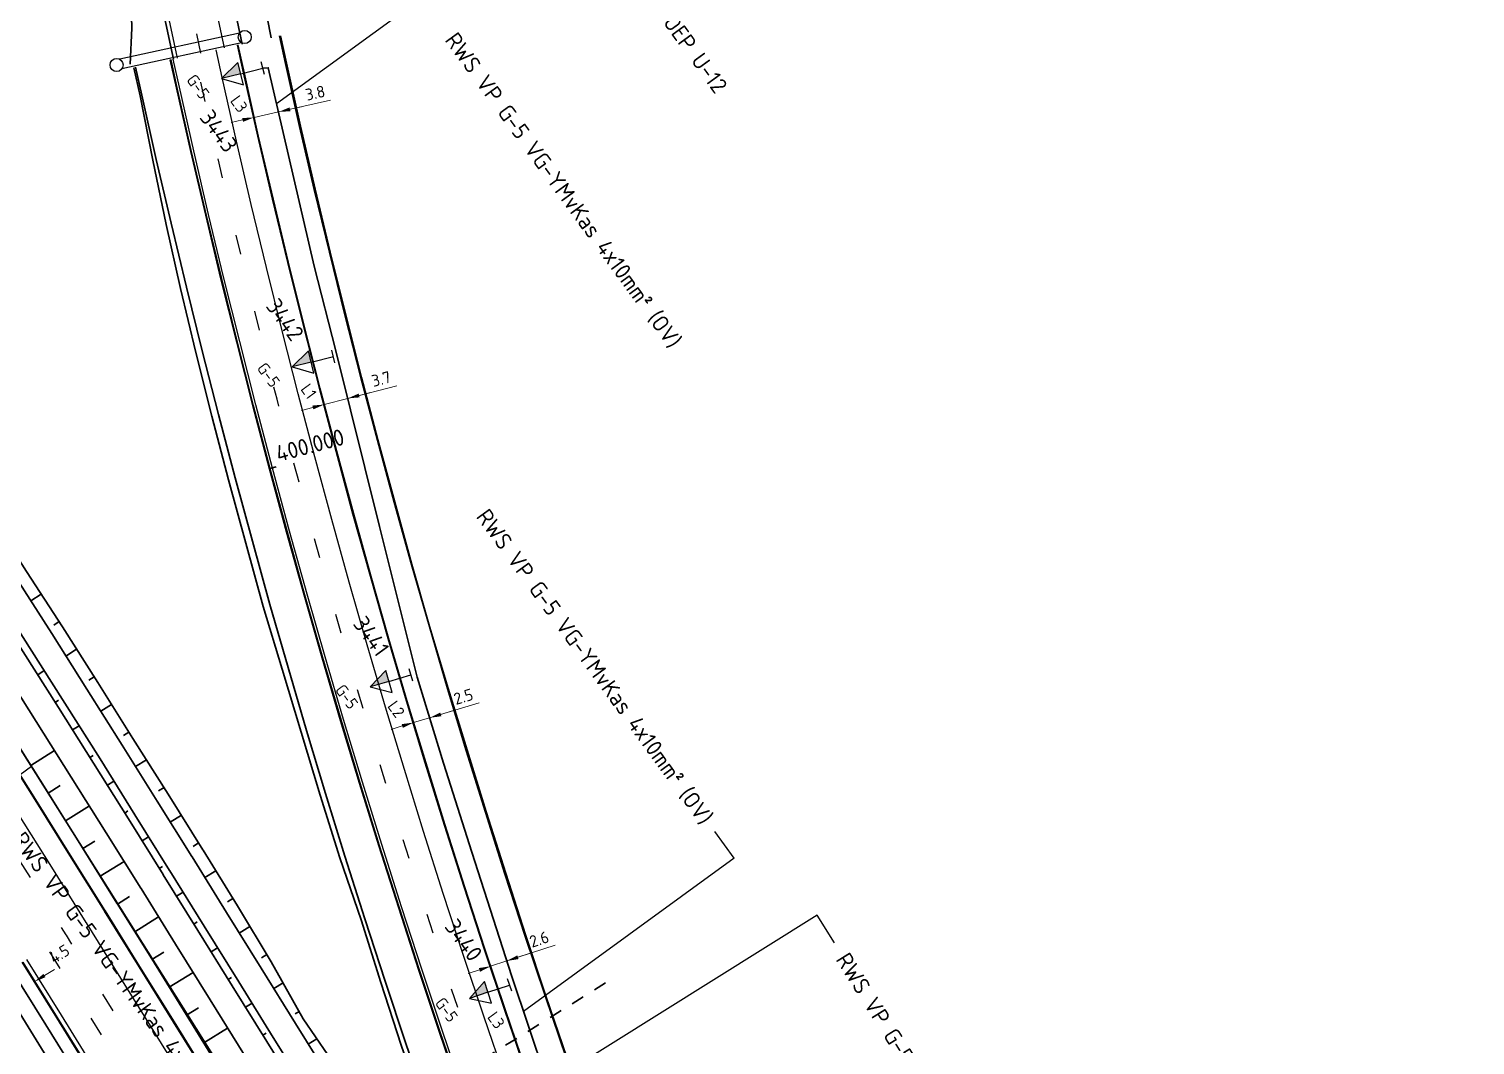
# Model space of a CAD drawing. Header units: metres. Extents: x 134219 to 139080, y 438661 to 444352.
# Drawn here: x 135685.5 to 135906.6, y 442769.2 to 442924.6 of the extents above; entities that cross this region are included whole.
import ezdxf
from ezdxf.enums import TextEntityAlignment as Align

# ---------------------------------------------------------------- set-up
doc = ezdxf.new("R2010")
doc.units = ezdxf.units.M
for name, pattern in [('13strp', [4, 1, -3]), ('39strp', [12, 3, -9]), ('XX-FASEGRENS', [4, 2, -2])]:
    doc.linetypes.add(name, pattern=pattern)
doc.layers.get('DEFPOINTS').update_dxf_attribs({"color": 193})
for name, color, linetype, lineweight in [('N-WE-KG-FASEGRENS-G', 7, 'XX-FASEGRENS', 35), ('N-WE-KL-ET-T18', 1, 'Continuous', 18), ('N-WE-KL-ET-T25', 7, 'Continuous', 25), ('N-WE-KL-ET_LS_OV_ARMATUUR-S', 7, 'Continuous', 25), ('N-WE-KL-ET_LS_OV_ARMATUUR-T18', 1, 'Continuous', 25), ('N-WE-KL-ET_LS_OV_KABEL-G', 10, 'KL-LS-OV-N', 35), ('N-WE-KL-ET_LS_OV_KABEL-M', 7, 'Continuous', 18), ('N-WE-KL-ET_LS_OV_KABEL-T25', 7, 'Continuous', 25), ('N-WE-VW-BEWEGWIJZERING_DRAAGCONSTRUCTIE_PORTAAL-S', 7, 'Continuous', 25), ('Utd-geleiderail-nw', 8, 'glm a2ee v014$0$f2m40080', 35), ('Utd-ondergr-bs', 8, 'Continuous', 35), ('Utd-ondergr-nw', 8, '13strp', 35)]:
    doc.layers.add(name, color=color, linetype=linetype, lineweight=lineweight)
for name, color, linetype in [('N-WE-KL-ET_LS_OV_ARMATUUR-T25', 2, 'Continuous'), ('Utd-weg-bs', 8, 'Continuous'), ('Utd-weg-nw', 8, 'Continuous')]:
    doc.layers.add(name, color=color, linetype=linetype)
doc.styles.add('alm a2ee v011$0$rtw_iso', font='NLCS-ISO.ttf')
doc.styles.add('ISO18', font='NLCS-ISO.ttf')
doc.styles.add('ISO25', font='NLCS-ISO.ttf')
doc.styles.add('NLCS-ISO', font='NLCS-ISO.ttf')
doc.styles.add('NLCS_18', font='NLCS-ISO.ttf', dxfattribs={"height": 1.8})
doc.styles.add('NLCS_25', font='NLCS-ISO.ttf', dxfattribs={"height": 2.5})
doc.linetypes.add('glm a2ee v014$0$f2m40080', pattern='A,2,-1,[160,RTW.shx,S=0.5,R=0,X=0,Y=0],-1', length=4)
doc.linetypes.add('KL-LS-OV-N', pattern='A,4,-1,[103,NLCS.SHX,S=0.75,R=0,X=0,Y=0],-1,4,-1.5,["0V",Standard,S=1,R=0,X=0,Y=-0.5],-3', length=14.5)
doc.dimstyles.new('NLCS_t18_pijl_Dimension_l3_h1', dxfattribs={"dimtxt": 1.8, "dimasz": 1.8, "dimexe": 2, "dimexo": 2, "dimgap": 0.7, "dimtad": 1, "dimdec": 1, "dimzin": 0, "dimdsep": 46, "dimtxsty": 'NLCS_18', "dimcen": 2.5, "dimdle": 2, "dimclrd": 256, "dimclre": 256, "dimclrt": 256, "dimadec": 1, "dimazin": 0, "dimtfac": 1, "dimtdec": 1, "dimtofl": 0, "dimtmove": 1, "dimatfit": 0, "dimfxl": 0, "dimtolj": 1, "dimtzin": 0, "dimlwd": 18, "dimlwe": 18, "dimarcsym": 0})

# ---------------------------------------------------------------- blocks, each defined once
blk = doc.blocks.new('SKL-ET_OV_ARMATUUR_HD_NATRIUM_1x250W-SO (2)')
for points in [[(0, 1), (0, -1)], [(3.49, 0), (0, 0)], [(3.49, -1.76), (6.49, 0), (3.49, 1.76)], [(3.49, 1.76), (3.49, -1.76)], [(3.49, 0), (6.49, 0)]]:
    blk.add_lwpolyline(points)
blk.add_solid([(3.49, 0), (3.49, -1.76), (6.49, 0)])
at = {"layer": 'N-WE-KL-ET-T18', "linetype": 'ByBlock', "style": 'NLCS-ISO'}
blk.add_attdef('GROEPSNUMMER', text='', height=1.8, dxfattribs=at).set_placement((-2, -4), align=Align.RIGHT)
blk.add_attdef('FASE-AANSLUITING', (10, -4), '', height=1.8, dxfattribs=at)
at = {"layer": 'N-WE-KL-ET-T18', "linetype": 'ByBlock', "style": 'NLCS-ISO', "flags": 1}
for tag, p in [('TYPE_ARMATUUR', (7.76, -13.46)), ('TYPE_FABRIKAAT', (7.76, -17.24)), ('VERMOGEN_LAMP', (7.76, -21.02)), ('SPIEGELSTAND', (7.76, -24.81)), ('HOOGTE_LICHTMAST', (7.76, -28.59)), ('UITLEGGERHOEK', (7.76, -32.38)), ('TYPE_LICHTMAST', (7.76, -36.16)), ('BOTSVRIENDELIJK', (7.76, -39.95)), ('POSITIE_LICHTMAST', (7.76, -43.73)), ('KABELAANSLUITING', (7.76, -47.52)), ('VOEDINGSPUNT', (7.76, -51.3))]:
    blk.add_attdef(tag, p, '', height=1.8, dxfattribs=at)
at = {"layer": 'N-WE-KL-ET-T25', "linetype": 'ByBlock', "style": 'NLCS-ISO'}
blk.add_attdef('MASTNUMMER', text='', height=2.5, dxfattribs=at).set_placement((4, 4.31), align=Align.MIDDLE)
at = {"layer": 'N-WE-KL-ET-T25', "linetype": 'ByBlock', "style": 'NLCS-ISO', "flags": 1}
blk.add_attdef('TYPE_SYMBOOL', (7.76, -10.06), '', height=2.5, dxfattribs=at)
blk = doc.blocks.new('*D461')
at = {"layer": 'DEFPOINTS', "color": 0, "transparency": 16777216}
for p in [(135686.3, 442778.86), (135682.51, 442776.51), (135682.51, 442776.51)]:
    blk.add_point(p, dxfattribs=at)
at = {"layer": 'N-WE-KL-ET_LS_OV_KABEL-M', "lineweight": 18, "transparency": 16777216}
for p, q in [((135686.3, 442778.86), (135685.24, 442780.55)), ((135682.51, 442776.51), (135681.46, 442778.2))]:
    blk.add_line(p, q, dxfattribs=at)
at = {"layer": 'N-WE-KL-ET_LS_OV_KABEL-M', "linetype": 'Continuous', "lineweight": 18, "transparency": 16777216}
for p, q in [((135687.83, 442779.8), (135689.36, 442780.75)), ((135680.98, 442775.56), (135679.46, 442774.61))]:
    blk.add_line(p, q, dxfattribs=at)
at = {"layer": 'N-WE-KL-ET_LS_OV_KABEL-M', "transparency": 16777216}
for points in [[(135687.67, 442780.06), (135687.99, 442779.55), (135686.3, 442778.86)], [(135680.83, 442775.81), (135681.14, 442775.3), (135682.51, 442776.51)]]:
    blk.add_solid(points, dxfattribs=at)
at = {"layer": 'N-WE-KL-ET_LS_OV_KABEL-M', "transparency": 16777216, "insert": (135690.12, 442783.11), "char_height": 1.8, "attachment_point": 5, "rotation": 31.8363, "style": 'NLCS_18'}
blk.add_mtext('\\A1;4.5', dxfattribs=at)
blk = doc.blocks.new('*D184')
at = {"layer": 'DEFPOINTS', "color": 0, "transparency": 16777216}
for p in [(135719.9, 442911.1), (135723.63, 442911.94), (135723.63, 442911.94)]:
    blk.add_point(p, dxfattribs=at)
at = {"layer": 'N-WE-KL-ET_LS_OV_KABEL-M', "lineweight": 18, "transparency": 16777216}
for p, q in [((135719.9, 442911.1), (135719.46, 442913.05)), ((135723.63, 442911.94), (135723.19, 442913.89))]:
    blk.add_line(p, q, dxfattribs=at)
at = {"layer": 'N-WE-KL-ET_LS_OV_KABEL-M', "linetype": 'Continuous', "lineweight": 18, "transparency": 16777216}
for p, q in [((135731.59, 442913.73), (135723.63, 442911.94)), ((135718.14, 442910.71), (135716.39, 442910.31)), ((135719.9, 442911.1), (135723.63, 442911.94)), ((135725.39, 442912.34), (135727.14, 442912.73))]:
    blk.add_line(p, q, dxfattribs=at)
at = {"layer": 'N-WE-KL-ET_LS_OV_KABEL-M', "transparency": 16777216}
for points in [[(135718.08, 442911), (135718.21, 442910.42), (135719.9, 442911.1)], [(135725.32, 442912.63), (135725.45, 442912.05), (135723.63, 442911.94)]]:
    blk.add_solid(points, dxfattribs=at)
at = {"layer": 'N-WE-KL-ET_LS_OV_KABEL-M', "transparency": 16777216, "insert": (135729.24, 442914.84), "char_height": 1.8, "attachment_point": 5, "rotation": 12.678, "style": 'NLCS_18'}
blk.add_mtext('\\A1;3.8', dxfattribs=at)
blk = doc.blocks.new('*D185')
at = {"layer": 'DEFPOINTS', "color": 0, "transparency": 16777216}
for p in [(135730.62, 442867.17), (135734.21, 442868.11), (135734.21, 442868.11)]:
    blk.add_point(p, dxfattribs=at)
at = {"layer": 'N-WE-KL-ET_LS_OV_KABEL-M', "linetype": 'Continuous', "lineweight": 18, "transparency": 16777216}
for p, q in [((135741.71, 442870.05), (135734.21, 442868.11)), ((135735.95, 442868.56), (135737.7, 442869.01)), ((135728.87, 442866.72), (135727.13, 442866.27)), ((135730.62, 442867.17), (135734.21, 442868.11))]:
    blk.add_line(p, q, dxfattribs=at)
at = {"layer": 'N-WE-KL-ET_LS_OV_KABEL-M', "lineweight": 18, "transparency": 16777216}
for p, q in [((135730.62, 442867.17), (135731.12, 442865.24)), ((135734.21, 442868.11), (135734.71, 442866.17))]:
    blk.add_line(p, q, dxfattribs=at)
at = {"layer": 'N-WE-KL-ET_LS_OV_KABEL-M', "transparency": 16777216}
for points in [[(135735.88, 442868.85), (135736.03, 442868.27), (135734.21, 442868.11)], [(135728.8, 442867.01), (135728.95, 442866.43), (135730.62, 442867.17)]]:
    blk.add_solid(points, dxfattribs=at)
at = {"layer": 'N-WE-KL-ET_LS_OV_KABEL-M', "transparency": 16777216, "insert": (135739.33, 442871.09), "char_height": 1.8, "attachment_point": 5, "rotation": 14.5533, "style": 'NLCS_18'}
blk.add_mtext('\\A1;3.7', dxfattribs=at)
blk = doc.blocks.new('*D186')
at = {"layer": 'DEFPOINTS', "color": 0, "transparency": 16777216}
for p in [(135756.06, 442781.23), (135756.06, 442781.23), (135758.52, 442782.04)]:
    blk.add_point(p, dxfattribs=at)
at = {"layer": 'N-WE-KL-ET_LS_OV_KABEL-M', "lineweight": 18, "transparency": 16777216}
for p, q in [((135756.06, 442781.23), (135755.43, 442783.13)), ((135758.52, 442782.04), (135757.89, 442783.94))]:
    blk.add_line(p, q, dxfattribs=at)
at = {"layer": 'N-WE-KL-ET_LS_OV_KABEL-M', "linetype": 'Continuous', "lineweight": 18, "transparency": 16777216}
for p, q in [((135765.94, 442784.48), (135758.52, 442782.04)), ((135760.23, 442782.6), (135761.94, 442783.16)), ((135754.35, 442780.67), (135752.64, 442780.1)), ((135758.52, 442782.04), (135756.06, 442781.23))]:
    blk.add_line(p, q, dxfattribs=at)
at = {"layer": 'N-WE-KL-ET_LS_OV_KABEL-M', "transparency": 16777216}
for points in [[(135760.14, 442782.89), (135760.32, 442782.32), (135758.52, 442782.04)], [(135754.26, 442780.95), (135754.44, 442780.38), (135756.06, 442781.23)]]:
    blk.add_solid(points, dxfattribs=at)
at = {"layer": 'N-WE-KL-ET_LS_OV_KABEL-M', "transparency": 16777216, "insert": (135763.49, 442785.36), "char_height": 1.8, "attachment_point": 5, "rotation": 18.2069, "style": 'NLCS_18'}
blk.add_mtext('\\A1;2.6', dxfattribs=at)
blk = doc.blocks.new('*D585')
at = {"layer": 'DEFPOINTS', "color": 0, "transparency": 16777216}
for p in [(135744.28, 442818.51), (135746.72, 442819.24), (135746.72, 442819.24)]:
    blk.add_point(p, dxfattribs=at)
at = {"layer": 'N-WE-KL-ET_LS_OV_KABEL-M', "lineweight": 18, "transparency": 16777216}
for p, q in [((135744.28, 442818.51), (135743.7, 442820.42)), ((135746.72, 442819.24), (135746.14, 442821.16))]:
    blk.add_line(p, q, dxfattribs=at)
at = {"layer": 'N-WE-KL-ET_LS_OV_KABEL-M', "linetype": 'Continuous', "lineweight": 18, "transparency": 16777216}
for p, q in [((135754.32, 442821.54), (135746.72, 442819.24)), ((135748.44, 442819.77), (135750.16, 442820.29)), ((135742.56, 442817.99), (135740.84, 442817.47)), ((135744.28, 442818.51), (135746.72, 442819.24))]:
    blk.add_line(p, q, dxfattribs=at)
at = {"layer": 'N-WE-KL-ET_LS_OV_KABEL-M', "transparency": 16777216}
for points in [[(135748.35, 442820.05), (135748.53, 442819.48), (135746.72, 442819.24)], [(135742.47, 442818.27), (135742.65, 442817.7), (135744.28, 442818.51)]]:
    blk.add_solid(points, dxfattribs=at)
at = {"layer": 'N-WE-KL-ET_LS_OV_KABEL-M', "transparency": 16777216, "insert": (135751.9, 442822.48), "char_height": 1.8, "attachment_point": 5, "rotation": 16.8262, "style": 'NLCS_18'}
blk.add_mtext('\\A1;2.5', dxfattribs=at)

msp = doc.modelspace()

# ---------------------------------------------------------------- linework, layer by layer
at = {"layer": 'N-WE-KG-FASEGRENS-G'}
msp.add_line((135773.62, 442778.68), (135625.95, 442686.27), dxfattribs=at)
at = {"layer": 'N-WE-KL-ET_LS_OV_KABEL-G', "flags": 128}
for points, elevation in [([(135028.79, 443628.21), (135029.43, 443628.5), (135031.21, 443626.78), (135031.77, 443626.04), (135031.72, 443624.46), (135052.28, 443604.28), (135079.83, 443576.7), (135079.68, 443576.86), (135107.02, 443546.27), (135128.47, 443521.4), (135135.83, 443512.88), (135160.14, 443483.99), (135177.3, 443462.48), (135198.67, 443435.94), (135200.35, 443433.58), (135206.96, 443425.68), (135215.59, 443414.76), (135229.59, 443396.5), (135246.51, 443374.99), (135246.49, 443375.01), (135294.88, 443312.89), (135333.29, 443263.09), (135371.73, 443213.18), (135406.65, 443167.97), (135427.92, 443140.4), (135453.98, 443108.38), (135454.93, 443105.99), (135457.2, 443102.6), (135480.28, 443072.39), (135496.14, 443052.17), (135531.45, 443005.87), (135550.73, 442980.13), (135566.75, 442957.09), (135582.35, 442934.84), (135591.75, 442921.24), (135600.66, 442908.47), (135623.1, 442873.1), (135810.94, 442567.72), (135811.57, 442566.24), (135890, 442440.49), (135917.51, 442397.79), (135918.36, 442396.37), (135921.31, 442391.57), (135924.12, 442387.09), (135993.39, 442276.1), (135998.09, 442268.15), (136009.98, 442249.34), (136029.66, 442217.44), (136035.64, 442207.92), (136051.53, 442183.81), (136063.88, 442163.96), (136083.42, 442134.87), (136087.68, 442128.39), (136098.45, 442110.21), (136094.16, 442107.28)], 1.81), ([(135721.23, 442918.62), (135722.06, 442918.71), (135729.09, 442888.32), (135732.4, 442875.41), (135739.07, 442848.53), (135744.81, 442825.46), (135748.85, 442812.3), (135753.18, 442798.69), (135759.28, 442779.65), (135766.98, 442756.72), (135768.94, 442751.33), (135776.94, 442729.3), (135780.2, 442721.47), (135788.86, 442699.92), (135796.6, 442680.56), (135801.31, 442669.52), (135814.14, 442639.94), (135825.99, 442614.64), (135833.39, 442599.59), (135840.41, 442585.62), (135846.61, 442573.57), (135855.75, 442558.03), (135866.63, 442537.71), (135893.63, 442492.47), (135903.12, 442476.87), (135921.69, 442446.61), (135932.97, 442428.48), (135977.81, 442356.04), (135989.88, 442336.6), (136005.71, 442311.05), (136018.65, 442290.07), (136033.73, 442266.1), (136048.87, 442241.4), (136061.72, 442221.06), (136075.64, 442199.3), (136089.46, 442177.55), (136095.53, 442168.38), (136098.01, 442164.91), (136105.46, 442153.08), (136105.45, 442153.08), (136113.48, 442140), (136113.47, 442139.99), (136115.54, 442136.16), (136115.58, 442136.17), (136116.02, 442133.35), (136140.96, 442091.4)], 1.96)]:
    msp.add_lwpolyline(points, dxfattribs=dict(at, elevation=elevation))
msp.add_lwpolyline([(135632.84, 442891.92), (135632.82, 442891.9), (135634.03, 442892.61), (135647.96, 442871.74), (135647.9, 442871.73), (135652.61, 442864.62), (135661.81, 442850.01), (135661.82, 442850.01), (135694.37, 442798.22), (135718.38, 442760.03), (135720.7, 442755.46), (135728.65, 442742.72), (135729.55, 442740.62), (135730.24, 442740.92), (135730.23, 442740.92)], dxfattribs=at)
at = {"layer": 'N-WE-KL-ET_LS_OV_KABEL-T25'}
for p, q in [((135745.71, 442929.48), (135723.34, 442913.19)), ((135685.85, 442811.78), (135679.54, 442807.18)), ((135793.32, 442797.79), (135790.37, 442801.83)), ((135793.32, 442797.79), (135761.08, 442774.31)), ((135805.98, 442789.04), (135764.78, 442763.26)), ((135808.64, 442784.8), (135805.98, 442789.04))]:
    msp.add_line(p, q, dxfattribs=at)
at = {"layer": 'N-WE-VW-BEWEGWIJZERING_DRAAGCONSTRUCTIE_PORTAAL-S'}
for points in [[(135717.66, 442923.99), (135699.36, 442919.99)], [(135717.98, 442922.53), (135699.68, 442918.53)]]:
    msp.add_lwpolyline(points, dxfattribs=at)
for centre in [(135718.46, 442923.4), (135698.87, 442919.12)]:
    msp.add_circle(centre, 1, dxfattribs=at)
at = {"layer": 'Utd-geleiderail-nw', "linetype": 'Continuous', "flags": 128}
msp.add_lwpolyline([(135682.77, 442780.79), (135688.04, 442772.29), (135693.32, 442763.8), (135698.59, 442755.3), (135703.87, 442746.81), (135709.14, 442738.31), (135714.42, 442729.81), (135719.69, 442721.32), (135724.97, 442712.82), (135730.24, 442704.33), (135735.52, 442695.83), (135740.79, 442687.34), (135746.07, 442678.84), (135751.34, 442670.35), (135756.62, 442661.85), (135761.89, 442653.35), (135767.17, 442644.86), (135772.44, 442636.36), (135777.72, 442627.87), (135782.99, 442619.37), (135788.27, 442610.88), (135793.54, 442602.38), (135804.57, 442584.61), (135823.1, 442550.95)], dxfattribs=at)
at = {"layer": 'Utd-ondergr-bs', "flags": 128}
for points in [[(135722.5, 442923.29), (135721.88, 442926.38), (135715.86, 442956.87), (135711.91, 442978.96), (135710.51, 442994.82)], [(135718.08, 442922.33), (135715.22, 442935.85), (135711.25, 442956.42), (135707.79, 442974.62), (135704.81, 442991.79)], [(135707.58, 442920.03), (135705.22, 442930.96), (135701.75, 442948.14), (135698.27, 442966.44), (135694.8, 442986.45)], [(135700.95, 442919.24), (135701.18, 442924.78), (135701.09, 442928.28), (135698.64, 442940.35), (135695.67, 442955.87), (135692.21, 442973.15), (135690.48, 442984.15)]]:
    msp.add_lwpolyline(points, dxfattribs=at)
at = {"layer": 'Utd-ondergr-nw', "color": 7, "linetype": 'Continuous'}
msp.add_line((135722.32, 442857.36), (135723.29, 442857.62), dxfattribs=at)
at = {"layer": 'Utd-ondergr-nw', "linetype": 'Continuous', "flags": 128}
for points in [[(135761.43, 442765.12), (135758.22, 442774.52), (135755.08, 442783.94), (135752.01, 442793.38), (135749.01, 442802.84), (135746.07, 442812.33), (135743.21, 442821.83), (135740.41, 442831.36), (135737.67, 442840.91), (135735.01, 442850.47), (135732.42, 442860.06), (135729.89, 442869.66), (135727.43, 442879.28), (135725.04, 442888.91), (135722.72, 442898.57), (135720.47, 442908.24), (135718.29, 442917.92), (135717.36, 442922.17)], [(135761.49, 442765.14), (135758.29, 442774.54), (135755.15, 442783.96), (135752.08, 442793.4), (135749.08, 442802.86), (135746.14, 442812.35), (135743.27, 442821.85), (135740.47, 442831.38), (135737.74, 442840.93), (135735.08, 442850.49), (135732.48, 442860.07), (135729.96, 442869.67), (135727.5, 442879.29), (135725.11, 442888.93), (135722.79, 442898.58), (135720.54, 442908.25), (135718.36, 442917.94), (135717.43, 442922.18)], [(135767.62, 442767.26), (135764.43, 442776.61), (135761.3, 442785.99), (135758.25, 442795.38), (135755.26, 442804.8), (135752.34, 442814.24), (135749.48, 442823.7), (135746.7, 442833.19), (135743.98, 442842.69), (135741.33, 442852.21), (135738.74, 442861.74), (135736.23, 442871.3), (135733.78, 442880.88), (135731.41, 442890.47), (135729.1, 442900.08), (135726.86, 442909.7), (135724.68, 442919.34), (135723.76, 442923.56)], [(135767.69, 442767.28), (135764.51, 442776.64), (135761.41, 442786.02), (135758.38, 442795.42), (135755.39, 442804.85), (135752.45, 442814.28), (135749.56, 442823.73), (135746.74, 442833.2), (135744.03, 442842.7), (135741.39, 442852.22), (135738.83, 442861.77), (135736.32, 442871.33), (135733.9, 442880.9), (135731.54, 442890.5), (135729.24, 442900.11), (135727.01, 442909.74), (135724.85, 442919.38), (135723.93, 442923.6)], [(135751.48, 442761.69), (135748.25, 442771.16), (135745.09, 442780.65), (135742, 442790.16), (135738.97, 442799.7), (135736.01, 442809.25), (135733.12, 442818.83), (135730.3, 442828.43), (135727.55, 442838.05), (135724.87, 442847.69), (135722.25, 442857.34), (135719.71, 442867.02), (135717.23, 442876.71), (135714.82, 442886.42), (135712.49, 442896.15), (135710.22, 442905.89), (135708.02, 442915.65), (135707.08, 442919.92)], [(135751.55, 442761.71), (135748.32, 442771.18), (135745.16, 442780.67), (135742.06, 442790.18), (135739.04, 442799.72), (135736.08, 442809.27), (135733.19, 442818.85), (135730.37, 442828.45), (135727.62, 442838.07), (135724.93, 442847.7), (135722.32, 442857.36), (135719.77, 442867.03), (135717.3, 442876.73), (135714.89, 442886.44), (135712.55, 442896.16), (135710.29, 442905.91), (135708.09, 442915.66), (135707.15, 442919.94)], [(135745.68, 442759.69), (135742.37, 442769.17), (135739.25, 442778.73), (135736.26, 442788.32), (135733, 442797.83), (135729.99, 442807.41), (135727.09, 442817.04), (135724.18, 442826.66), (135721.28, 442836.28), (135718.62, 442845.97), (135715.99, 442855.67), (135713.44, 442865.39), (135710.97, 442875.13), (135708.62, 442884.91), (135706.46, 442894.72), (135704.42, 442904.56), (135702.46, 442914.42), (135701.48, 442918.7)], [(135746.35, 442759.92), (135743.11, 442769.42), (135739.93, 442778.95), (135736.83, 442788.5), (135733.79, 442798.07), (135730.82, 442807.67), (135727.92, 442817.28), (135725.09, 442826.92), (135722.32, 442836.57), (135719.63, 442846.25), (135717.01, 442855.94), (135714.45, 442865.65), (135711.96, 442875.38), (135709.55, 442885.13), (135707.2, 442894.9), (135704.92, 442904.68), (135702.72, 442914.48), (135701.77, 442918.77)], [(135656.68, 442886.5), (135658.13, 442884.3), (135663.65, 442875.86), (135669.16, 442867.39), (135674.64, 442858.92), (135679.65, 442850.13), (135685.1, 442841.64), (135690.58, 442833.16), (135696, 442824.65), (135701.34, 442816.08), (135706.77, 442807.57), (135712.05, 442799.04), (135712.08, 442798.99), (135717.34, 442790.48), (135722.5, 442781.91), (135727.42, 442773.2), (135733.03, 442764.91), (135738.31, 442756.42), (135743.72, 442748.01), (135748.26, 442741.15)], [(135655.7, 442883.62), (135656.12, 442882.99), (135661.64, 442874.54), (135667.15, 442866.09), (135672.63, 442857.62), (135678.09, 442849.13), (135683.53, 442840.64), (135688.94, 442832.13), (135694.34, 442823.6), (135699.72, 442815.06), (135705.07, 442806.51), (135710.37, 442798), (135710.4, 442797.95), (135715.68, 442789.45), (135720.95, 442780.96), (135726.23, 442772.46), (135731.5, 442763.97), (135736.78, 442755.47), (135742.05, 442746.97), (135745.52, 442741.4)], [(135653.51, 442877.51), (135657.31, 442871.71), (135662.8, 442863.27), (135668.28, 442854.81), (135673.73, 442846.34), (135679.16, 442837.85), (135684.57, 442829.35), (135689.96, 442820.84), (135695.33, 442812.31), (135700.68, 442803.77), (135705.97, 442795.27), (135706, 442795.22), (135711.28, 442786.72), (135716.55, 442778.22), (135721.83, 442769.73), (135727.1, 442761.23), (135732.38, 442752.74), (135737.65, 442744.24), (135742.12, 442737.04)], [(135654.02, 442878.88), (135658.29, 442872.36), (135663.79, 442863.91), (135669.27, 442855.45), (135674.72, 442846.97), (135680.16, 442838.48), (135685.57, 442829.98), (135690.96, 442821.47), (135696.33, 442812.94), (135701.68, 442804.39), (135706.97, 442795.89), (135707, 442795.84), (135712.28, 442787.34), (135717.55, 442778.85), (135722.83, 442770.35), (135728.1, 442761.86), (135733.38, 442753.36), (135738.65, 442744.86), (135742.4, 442738.83)], [(135685.76, 442837.13), (135687.35, 442838.15)], [(135689.26, 442833.43), (135690.07, 442833.95)], [(135691.12, 442828.69), (135692.76, 442829.73)], [(135681.2, 442827.21), (135686.58, 442818.7), (135691.94, 442810.18), (135697.28, 442801.65), (135702.57, 442793.16), (135702.6, 442793.11), (135707.88, 442784.61), (135713.15, 442776.11), (135718.43, 442767.62), (135723.7, 442759.12), (135728.98, 442750.63), (135734.25, 442742.13), (135739.53, 442733.64), (135744.8, 442725.14), (135750.08, 442716.65), (135755.35, 442708.15), (135760.63, 442699.65), (135765.9, 442691.16), (135771.18, 442682.66), (135776.45, 442674.17), (135781.73, 442665.67), (135784.92, 442660.53)], [(135687.8, 442826.46), (135686.8, 442825.83)], [(135694.62, 442824.99), (135695.45, 442825.51)], [(135689.97, 442821.92), (135689.48, 442821.6)], [(135696.46, 442820.24), (135698.1, 442821.27)], [(135693.14, 442818), (135692.14, 442817.38)], [(135682.94, 442816.41), (135688.3, 442807.9), (135693.64, 442799.37), (135698.92, 442790.89), (135698.95, 442790.84), (135704.23, 442782.34), (135709.5, 442773.85), (135714.78, 442765.35), (135720.05, 442756.85), (135725.33, 442748.36), (135730.6, 442739.86), (135735.88, 442731.37), (135741.15, 442722.87), (135746.43, 442714.38), (135751.7, 442705.88), (135756.98, 442697.39), (135762.25, 442688.89), (135767.53, 442680.39), (135772.8, 442671.9), (135778.08, 442663.4), (135783.35, 442654.91), (135788.63, 442646.41), (135793.9, 442637.92), (135797.81, 442631.62)], [(135699.94, 442816.52), (135700.75, 442817.03)], [(135681.04, 442815.2), (135686.4, 442806.7), (135691.73, 442798.18), (135697.01, 442789.7), (135697.04, 442789.65), (135702.31, 442781.15), (135707.59, 442772.66), (135712.86, 442764.16)], [(135681.1, 442815.24), (135686.45, 442806.74), (135691.79, 442798.22), (135697.07, 442789.74), (135697.1, 442789.69), (135702.37, 442781.19), (135707.65, 442772.7), (135712.92, 442764.2)], [(135689.39, 442814.24), (135685.75, 442811.95)], [(135695.3, 442813.46), (135694.8, 442813.15)], [(135701.78, 442811.77), (135703.43, 442812.8)], [(135690.23, 442808.86), (135688.41, 442807.72)], [(135698.46, 442809.54), (135697.46, 442808.91)], [(135705.28, 442808.06), (135706.12, 442808.59)], [(135694.71, 442805.76), (135691.07, 442803.48)], [(135700.61, 442804.99), (135700.11, 442804.67)], [(135707.08, 442803.29), (135708.77, 442804.34)], [(135695.54, 442800.38), (135693.72, 442799.24)], [(135703.76, 442801.05), (135702.76, 442800.43)], [(135710.56, 442799.57), (135711.4, 442800.09)], [(135700.01, 442797.27), (135696.36, 442795)], [(135705.9, 442796.5), (135705.4, 442796.19)], [(135712.36, 442794.8), (135714.03, 442795.83)], [(135700.83, 442791.89), (135699, 442790.75)], [(135709.04, 442792.56), (135708.04, 442791.94)], [(135715.83, 442791.06), (135716.66, 442791.58)], [(135705.3, 442788.77), (135701.64, 442786.5)], [(135711.17, 442788), (135710.67, 442787.69)], [(135717.63, 442786.3), (135719.25, 442787.3)], [(135706.11, 442783.39), (135704.28, 442782.26)], [(135714.31, 442784.07), (135713.31, 442783.45)], [(135721.05, 442782.54), (135721.83, 442783.02)], [(135684.45, 442781.83), (135689.72, 442773.34), (135695, 442764.84)], [(135684.51, 442781.87), (135689.78, 442773.37), (135695.06, 442764.88)], [(135710.57, 442780.28), (135706.92, 442778.01)], [(135716.45, 442779.51), (135715.95, 442779.2)], [(135722.91, 442777.81), (135724.32, 442778.68)], [(135711.38, 442774.89), (135709.55, 442773.76)], [(135719.59, 442775.57), (135718.59, 442774.95)], [(135726.16, 442773.94), (135726.78, 442774.32)], [(135715.85, 442771.78), (135712.19, 442769.51)], [(135721.72, 442771.01), (135721.22, 442770.7)], [(135728.18, 442769.31), (135729.5, 442770.13)]]:
    msp.add_lwpolyline(points, dxfattribs=at)
at = {"layer": 'Utd-weg-bs', "flags": 128}
for points in [[(135715.38, 442921.74), (135712.87, 442933.45), (135709.27, 442951.28), (135704.91, 442973.69), (135702.12, 442990.35)], [(135708.2, 442920.17), (135706.6, 442927.58), (135701.98, 442950.28), (135698.68, 442968.03), (135695.33, 442986.74)]]:
    msp.add_lwpolyline(points, dxfattribs=at)
at = {"layer": 'Utd-weg-bs', "linetype": '39strp', "flags": 128}
msp.add_lwpolyline([(135711.75, 442920.94), (135707.15, 442943.02), (135702.66, 442966.02), (135698.71, 442988.54)], dxfattribs=at)
at = {"layer": 'Utd-weg-nw', "linetype": 'Continuous', "flags": 128}
for points in [[(135751.93, 442761.84), (135748.7, 442771.31), (135745.54, 442780.8), (135742.44, 442790.31), (135739.42, 442799.84), (135736.46, 442809.39), (135733.57, 442818.97), (135730.75, 442828.56), (135728, 442838.18), (135725.32, 442847.81), (135722.71, 442857.46), (135720.16, 442867.13), (135717.69, 442876.82), (135715.28, 442886.53), (135712.94, 442896.25), (135710.68, 442906), (135708.48, 442915.75), (135707.54, 442920.02)], [(135758.26, 442764.03), (135755.05, 442773.45), (135751.9, 442782.89), (135748.82, 442792.36), (135745.81, 442801.84), (135742.87, 442811.35), (135740, 442820.88), (135737.19, 442830.43), (135734.45, 442840), (135731.78, 442849.58), (135729.18, 442859.19), (135726.65, 442868.82), (135724.18, 442878.46), (135721.79, 442888.12), (135719.46, 442897.8), (135717.21, 442907.49), (135715.02, 442917.2), (135714.08, 442921.45)], [(135683.56, 442804.92), (135688.89, 442796.41), (135694.16, 442787.94), (135694.19, 442787.88), (135699.47, 442779.39), (135704.74, 442770.89), (135710.02, 442762.4)], [(135685.1, 442782.24), (135690.38, 442773.74), (135695.65, 442765.25)]]:
    msp.add_lwpolyline(points, dxfattribs=at)
at = {"layer": 'Utd-weg-nw', "linetype": '39strp', "flags": 128}
for points in [[(135882.33, 442492.6), (135882.25, 442492.72), (135877.09, 442501.3), (135871.96, 442509.91), (135866.88, 442518.54), (135861.85, 442527.21), (135858.65, 442532.78), (135856.91, 442535.84), (135852.26, 442544.42), (135847.45, 442553.17), (135842.71, 442561.94), (135838.03, 442570.75), (135833.52, 442579.38), (135833.41, 442579.6), (135828.88, 442588.48), (135825.37, 442595.48), (135824.41, 442597.4), (135820.01, 442606.36), (135818.32, 442609.82), (135815.66, 442615.34), (135811.39, 442624.35), (135807.18, 442633.4), (135803.87, 442640.62), (135803.03, 442642.47), (135798.95, 442651.57), (135794.93, 442660.71), (135792.92, 442665.34), (135790.98, 442669.87), (135787.09, 442679.06), (135783.27, 442688.27), (135782.45, 442690.27), (135779.51, 442697.51), (135775.83, 442706.78), (135772.2, 442716.08), (135768.65, 442725.4), (135765.16, 442734.75), (135761.74, 442744.12), (135758.38, 442753.52), (135755.09, 442762.94), (135751.87, 442772.38), (135748.72, 442781.84), (135745.63, 442791.33), (135742.62, 442800.84), (135739.67, 442810.37), (135736.78, 442819.92), (135733.97, 442829.49), (135731.23, 442839.09), (135728.55, 442848.7), (135725.94, 442858.33), (135723.4, 442867.98), (135720.93, 442877.64), (135718.53, 442887.33), (135716.2, 442897.03), (135713.94, 442906.74), (135711.75, 442916.48), (135710.81, 442920.74)], [(135645.32, 442858.05), (135648.12, 442853.74), (135653.57, 442845.32), (135659, 442836.88), (135664.41, 442828.43), (135669.8, 442819.97), (135675.16, 442811.49), (135680.51, 442803), (135685.83, 442794.5), (135691.1, 442786.04), (135691.14, 442785.98), (135696.41, 442777.49), (135701.69, 442768.99), (135706.96, 442760.5), (135712.24, 442752), (135717.51, 442743.51), (135722.79, 442735.01), (135728.06, 442726.52), (135733.34, 442718.02), (135738.61, 442709.52), (135743.88, 442701.03), (135749.16, 442692.53), (135754.43, 442684.04), (135759.71, 442675.54), (135764.98, 442667.05), (135770.26, 442658.55), (135775.53, 442650.05), (135780.81, 442641.56), (135786.08, 442633.06), (135791.36, 442624.57), (135796.63, 442616.07), (135801.91, 442607.58), (135807.18, 442599.08), (135812.46, 442590.59), (135817.73, 442582.09), (135823.01, 442573.59), (135828.28, 442565.1), (135833.56, 442556.6), (135838.83, 442548.11), (135844.11, 442539.61), (135849.38, 442531.12), (135854.66, 442522.62), (135859.93, 442514.13), (135865.21, 442505.63), (135870.48, 442497.13), (135875.76, 442488.64)], [(135643.55, 442854.36), (135645.19, 442851.84), (135650.63, 442843.42), (135656.06, 442834.99), (135661.46, 442826.55), (135666.84, 442818.09), (135672.2, 442809.63), (135677.55, 442801.14), (135682.86, 442792.65), (135688.13, 442784.19), (135688.16, 442784.14), (135693.44, 442775.64), (135698.71, 442767.15), (135703.99, 442758.65), (135709.26, 442750.16), (135714.54, 442741.66), (135719.81, 442733.16), (135725.09, 442724.67), (135730.36, 442716.17), (135735.64, 442707.68), (135740.91, 442699.18), (135746.19, 442690.69), (135751.46, 442682.19), (135756.74, 442673.7), (135762.01, 442665.2), (135767.29, 442656.7), (135772.56, 442648.21), (135777.84, 442639.71), (135783.11, 442631.22), (135788.39, 442622.72), (135793.66, 442614.23), (135798.94, 442605.73), (135804.21, 442597.24), (135809.49, 442588.74), (135814.76, 442580.24), (135820.04, 442571.75), (135825.31, 442563.25), (135830.59, 442554.76), (135835.86, 442546.26), (135841.14, 442537.77), (135846.41, 442529.27), (135851.69, 442520.77), (135856.96, 442512.28), (135862.23, 442503.78), (135867.51, 442495.29), (135872.78, 442486.79)]]:
    msp.add_lwpolyline(points, dxfattribs=at)

# ---------------------------------------------------------------- block references
at = {"layer": 'N-WE-KL-ET_LS_OV_ARMATUUR-S'}
ref = msp.add_blockref('SKL-ET_OV_ARMATUUR_HD_NATRIUM_1x250W-SO (2)', (135721.23, 442918.62, 1.96), dxfattribs=dict(at, rotation=193.9227976001965))
ref.add_attrib('MASTNUMMER', '3443', (135711.44, 442911.08, 1.96), dxfattribs={"layer": 'N-WE-KL-ET_LS_OV_ARMATUUR-T25', "height": 2.5, "rotation": 306.066, "style": 'ISO25'})
ref.add_attrib('FASE-AANSLUITING_1', 'L3', (135716.14, 442913.62, 1.96), dxfattribs={"layer": 'N-WE-KL-ET_LS_OV_ARMATUUR-T18', "height": 1.8, "rotation": 306.066, "style": 'ISO18'})
ref.add_attrib('GROEPSNUMMER', 'G-5', (135709.45, 442916.84, 1.96), dxfattribs={"layer": 'N-WE-KL-ET_LS_OV_ARMATUUR-T18', "height": 1.8, "rotation": 306.066, "style": 'ISO18'})
ref = msp.add_blockref('SKL-ET_OV_ARMATUUR_HD_NATRIUM_1x250W-SO (2)', (135732.01, 442874.51, 1.86), dxfattribs=dict(at, rotation=193.9227976001965))
ref.add_attrib('MASTNUMMER', '3442', (135721.58, 442882.21, 1.86), dxfattribs={"layer": 'N-WE-KL-ET_LS_OV_ARMATUUR-T25', "height": 2.5, "rotation": 306.066, "style": 'ISO25'})
ref.add_attrib('FASE-AANSLUITING_1', 'L1', (135726.91, 442869.51, 1.86), dxfattribs={"layer": 'N-WE-KL-ET_LS_OV_ARMATUUR-T18', "height": 1.8, "rotation": 306.066, "style": 'ISO18'})
ref.add_attrib('GROEPSNUMMER', 'G-5', (135720.23, 442872.73, 1.86), dxfattribs={"layer": 'N-WE-KL-ET_LS_OV_ARMATUUR-T18', "height": 1.8, "rotation": 306.066, "style": 'ISO18'})
ref = msp.add_blockref('SKL-ET_OV_ARMATUUR_HD_NATRIUM_1x250W-SO (2)', (135743.87, 442825.79, 1.91), dxfattribs=dict(at, rotation=196.3783310070178))
ref.add_attrib('MASTNUMMER', '3441', (135734.91, 442833.6, 1.91), dxfattribs={"layer": 'N-WE-KL-ET_LS_OV_ARMATUUR-T25', "height": 2.5, "rotation": 306.066, "style": 'ISO25'})
ref.add_attrib('FASE-AANSLUITING_1', 'L2', (135740.19, 442821, 1.91), dxfattribs={"layer": 'N-WE-KL-ET_LS_OV_ARMATUUR-T18', "height": 1.8, "rotation": 306.066, "style": 'ISO18'})
ref.add_attrib('GROEPSNUMMER', 'G-5', (135732.18, 442823.5, 1.91), dxfattribs={"layer": 'N-WE-KL-ET_LS_OV_ARMATUUR-T18', "height": 1.8, "rotation": 306.066, "style": 'ISO18'})
ref = msp.add_blockref('SKL-ET_OV_ARMATUUR_HD_NATRIUM_1x250W-SO (2)', (135758.97, 442778.35, 1.64), dxfattribs=dict(at, rotation=198.4246088472654))
ref.add_attrib('MASTNUMMER', '3440', (135748.9, 442787.29, 1.64), dxfattribs={"layer": 'N-WE-KL-ET_LS_OV_ARMATUUR-T25', "height": 2.5, "rotation": 306.066, "style": 'ISO25'})
ref.add_attrib('FASE-AANSLUITING_1', 'L3', (135755.46, 442773.43, 1.64), dxfattribs={"layer": 'N-WE-KL-ET_LS_OV_ARMATUUR-T18', "height": 1.8, "rotation": 306.066, "style": 'ISO18'})
ref.add_attrib('GROEPSNUMMER', 'G-5', (135747.44, 442775.6, 1.64), dxfattribs={"layer": 'N-WE-KL-ET_LS_OV_ARMATUUR-T18', "height": 1.8, "rotation": 306.066, "style": 'ISO18'})

# ---------------------------------------------------------------- texts
at = {"layer": 'N-WE-KL-ET_LS_OV_KABEL-T25', "style": 'NLCS_25'}
for s, rotation, p in [('RWS OP U-5 VG-YMvKas 4x10mm² (OV) - A27 GROEP U-12', 306.066, (135739.68, 442986.31)), ('RWS VP G-5 VG-YMvKas 4x10mm² (OV)', 306.066, (135749.96, 442923.65)), ('RWS VP G-5 VG-YMvKas 4x25mm² (OV)', 306.066, (135683.78, 442801.35)), ('RWS VP G-5 VG-YMvKas 4x10mm² (OV)', 302.0379, (135809.81, 442782.93))]:
    msp.add_text(s, height=2.5, rotation=rotation, dxfattribs=at).set_placement(p, align=Align.MIDDLE_LEFT)
msp.add_text('RWS VP G-5 VG-YMvKas 4x10mm² (OV)', height=2.5, rotation=306.066, dxfattribs=at).set_placement((135789.24, 442803.38), align=Align.MIDDLE_RIGHT)
at = {"layer": 'Utd-ondergr-nw', "color": 7, "style": 'alm a2ee v011$0$rtw_iso'}
msp.add_text('400.000', height=2.5, rotation=14.946, dxfattribs=at).set_placement((135723.61, 442858.35))

# ---------------------------------------------------------------- dimensions: what is measured, and where the dimension line sits
at = {"layer": 'N-WE-KL-ET_LS_OV_KABEL-M'}
for base, p1, p2, angle, picture, middle in [((135723.63, 442911.94), (135719.9, 442911.1), (135723.63, 442911.94), 12.678, '*D184', (135729.59, 442913.28)), ((135734.21, 442868.11), (135730.62, 442867.17), (135734.21, 442868.11), 14.5533, '*D185', (135739.73, 442869.54)), ((135746.72, 442819.24), (135744.28, 442818.51), (135746.72, 442819.24), 16.8262, '*D585', (135752.36, 442820.95)), ((135756.06, 442781.23), (135758.52, 442782.04), (135756.06, 442781.23), 198.2069, '*D186', (135763.83, 442784.33)), ((135682.51, 442776.51), (135686.3, 442778.86), (135682.51, 442776.51), 211.8363, '*D461', (135690.96, 442781.75))]:
    dim = msp.add_linear_dim(base=base, p1=p1, p2=p2, angle=angle, dimstyle='NLCS_t18_pijl_Dimension_l3_h1', dxfattribs=at)
    dim.commit()
    dim.dimension.update_dxf_attribs({"geometry": picture, "text_midpoint": middle, "dimtype": 161})

doc.saveas('drawing.dxf')
